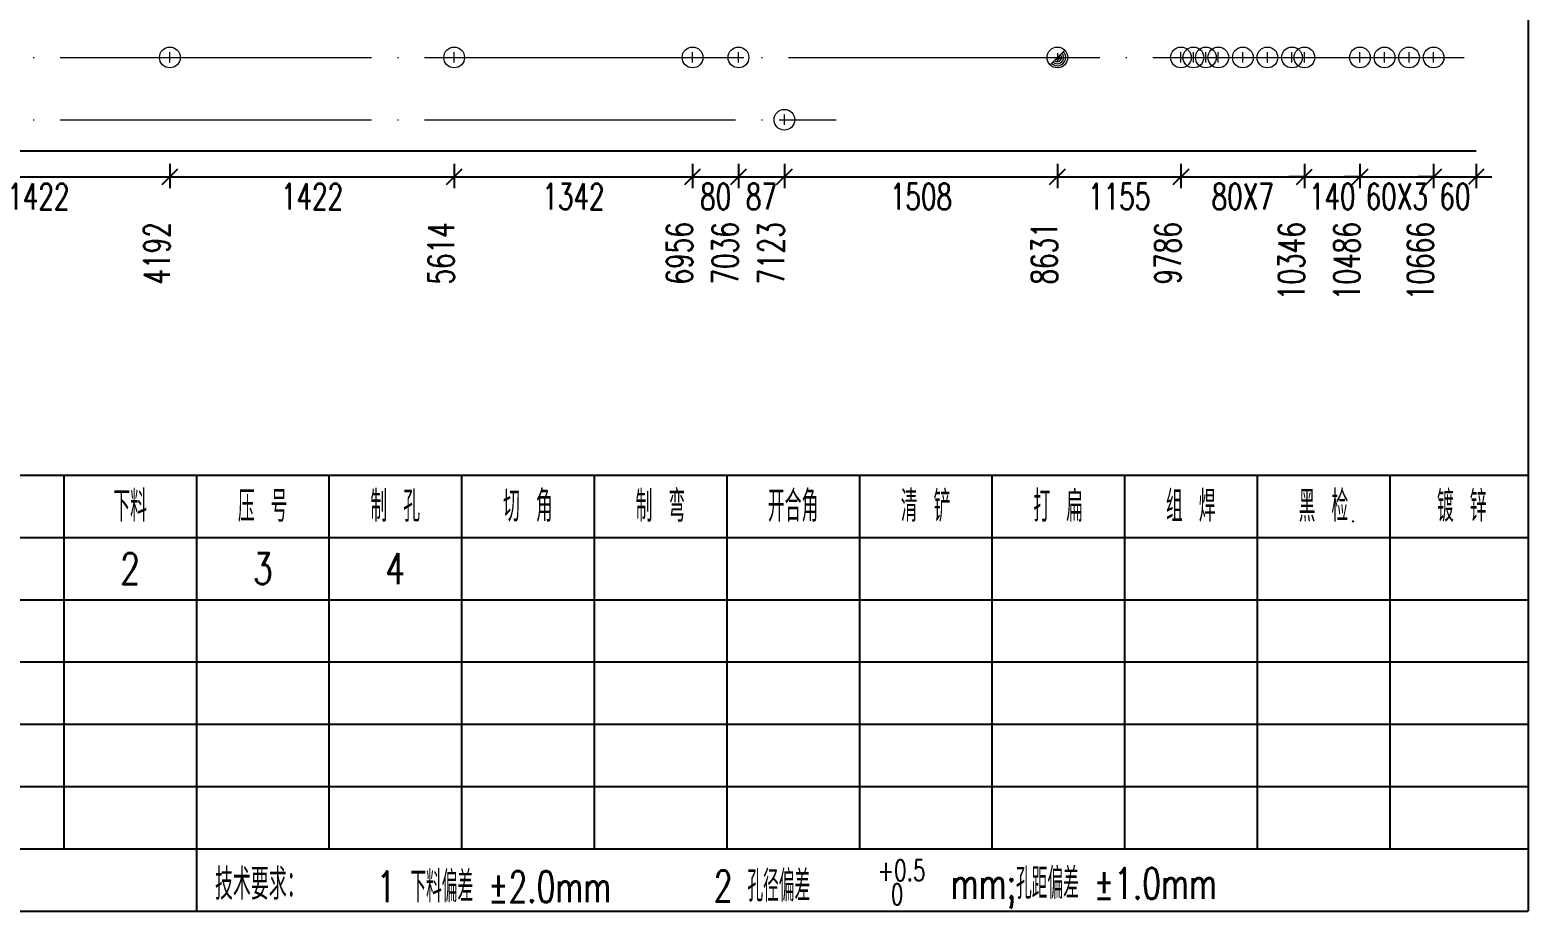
# Model space of a CAD drawing. Header units: millimetres. Extents: x 0 to 40475, y -464 to 165.
# Drawn here: x 105.6 to 250, y 0 to 84.9 of the extents above; entities that cross this region are included whole.
import ezdxf
from ezdxf.enums import TextEntityAlignment as Align

# ---------------------------------------------------------------- set-up
doc = ezdxf.new("R2010")
doc.units = ezdxf.units.MM
doc.header["$LTSCALE"] = 20
doc.header["$PDMODE"] = 1
doc.linetypes.add('DASHDOT2X', pattern=[1.75, 1.5, -0.125, 0, -0.125])
for name, color, linetype, lineweight in [('1', 7, 'Continuous', 25), ('11', 3, 'Continuous', 13), ('5', 1, 'Continuous', 13), ('7', 2, 'DASHDOT2X', 13)]:
    doc.layers.add(name, color=color, linetype=linetype, lineweight=lineweight)
doc.layers.add('OUTLINE', color=7, linetype='Continuous')
doc.styles.get("Standard").update_dxf_attribs({"font": 'simplex', "width": 0.7, "bigfont": 'gbhzfs.shx'})
doc.styles.add('TITLE_TEXT', font='simplex.shx', dxfattribs={"width": 0.75, "height": 3, "bigfont": 'gbhzfs.shx'})
doc.dimstyles.new('dimStyle4', dxfattribs={"dimtxt": 2.2, "dimasz": 1.5, "dimexe": 1.1, "dimexo": 0, "dimgap": 0.65, "dimtad": 2, "dimzin": 0, "dimdsep": 46, "dimtxsty": 'standard', "dimblk": 'OBLIQUE', "dimblk1": 'OBLIQUE', "dimblk2": 'OBLIQUE', "dimcen": 0.09, "dimadec": 0, "dimazin": 0, "dimtfac": 1, "dimtdec": 1, "dimtix": 1, "dimtmove": 2, "dimatfit": 3, "dimfxl": 0, "dimtolj": 1, "dimtzin": 0, "dimarcsym": 0})

# ---------------------------------------------------------------- blocks, each defined once
blk = doc.blocks.new('JgCard')
at = {"layer": 'OUTLINE'}
blk.add_hatch(color=256, dxfattribs=at).paths.add_polyline_path([(233.11, 37.55, 1), (233.15, 37.55, 1)])
for p, q in [((250, 165), (250, 0)), ((13.33, 42), (250, 42)), ((108.89, 42), (108.89, 6)), ((121.67, 42), (121.67, 0)), ((134.44, 42), (134.44, 6)), ((147.22, 42), (147.22, 6)), ((160, 42), (160, 6)), ((172.78, 42), (172.78, 6)), ((185.56, 42), (185.56, 6)), ((198.33, 42), (198.33, 6)), ((211.11, 42), (211.11, 6)), ((223.89, 42), (223.89, 6)), ((236.67, 42), (236.67, 6)), ((13.33, 36), (250, 36)), ((13.33, 36), (250, 36)), ((13.33, 36), (250, 36)), ((250, 36), (250, 0)), ((13.33, 30), (250, 30)), ((13.33, 24), (250, 24)), ((13.33, 18), (250, 18)), ((13.33, 12), (250, 12)), ((13.33, 6), (250, 6)), ((0, 0), (250, 0)), ((13.33, 0), (250, 0))]:
    blk.add_line(p, q)
blk.add_circle((233.13, 37.55), 0.0217, dxfattribs=at)
at = {"style": 'TITLE_TEXT'}
for s, height, width, p in [('技术要求：', 3, 0.8, (123.46, 1.09)), ('+0.5', 2.016, 0.7, (187.33, 2.91)), ('mm;孔距偏差 %%P1.0mm', 3, 0.7, (194.36, 1.16)), ('1 下料偏差 %%P2.0mm', 3, 0.7, (139.05, 0.84)), ('2 孔径偏差', 3, 0.7, (171.53, 0.91)), ('0', 2.02, 0.7, (188.59, 0.61))]:
    blk.add_text(s, height=height, dxfattribs=dict(at, width=width)).set_placement(p)
at = {"char_height": 3, "width": 12.7778, "attachment_point": 5, "style": 'TITLE_TEXT'}
for s, insert in [('下料', (115.28, 39)), ('压 号', (128.06, 39)), ('制 孔', (140.83, 39)), ('切 角', (153.61, 39)), ('制 弯', (166.39, 39)), ('开合角', (179.17, 39)), ('清 铲', (191.94, 39)), ('打 扁', (204.72, 39)), ('组 焊', (217.5, 39)), ('黑 检', (230.28, 39)), ('镀 锌', (243.61, 39)), ('2', (115.28, 33)), ('3', (128.06, 33)), ('4', (140.83, 33))]:
    blk.add_mtext(s, dxfattribs=dict(at, insert=insert))
blk = doc.blocks.new('M20')
for p, q in [((-0.5, 0), (0.5, 0)), ((0, -0.5), (0, 0.5))]:
    blk.add_line(p, q)
blk.add_circle((0, 0), 1)
blk = doc.blocks.new('M16')
for p, q in [((-0.71, -0.71), (0.71, 0.71)), ((-0.4, 0), (0.4, 0)), ((0, 0.4), (0, -0.4))]:
    blk.add_line(p, q)
blk.add_circle((0, 0), 1)
for radius in [0.8, 0.6, 0.4, 0.2]:
    blk.add_arc((0, 0), radius, 225, 45)
blk = doc.blocks.new('_Oblique')
at = {"color": 0, "linetype": 'ByBlock', "lineweight": -2}
blk.add_line((-0.5, -0.5), (0.5, 0.5), dxfattribs=at)
blk = doc.blocks.new('*D10')
at = {"layer": '11', "color": 0, "lineweight": -2}
for p, q in [((93.77, 72), (93.77, 69.65)), ((93.77, 70.75), (119.11, 70.75)), ((119.11, 72), (119.11, 69.65))]:
    blk.add_line(p, q, dxfattribs=at)
at = {"layer": 'Defpoints', "color": 0}
for p in [(93.77, 72), (119.11, 72), (119.11, 70.75)]:
    blk.add_point(p, dxfattribs=at)
at = {"layer": '11', "color": 0, "lineweight": -2, "xscale": 1.5, "yscale": 1.5, "zscale": 1.5, "rotation": 180}
blk.add_blockref('_Oblique', (93.77, 70.75), dxfattribs=at)
at = {"layer": '11', "color": 0, "lineweight": -2, "xscale": 1.5, "yscale": 1.5, "zscale": 1.5}
blk.add_blockref('_Oblique', (119.11, 70.75), dxfattribs=at)
at = {"layer": '11', "color": 0, "insert": (106.44, 68.85), "char_height": 2.5, "attachment_point": 5}
blk.add_mtext('\\A1;1422', dxfattribs=at)
blk = doc.blocks.new('*D11')
at = {"layer": '11', "color": 0, "lineweight": -2}
for p, q in [((119.11, 72), (119.11, 69.65)), ((119.11, 70.75), (146.51, 70.75)), ((146.51, 72), (146.51, 69.65))]:
    blk.add_line(p, q, dxfattribs=at)
at = {"layer": 'Defpoints', "color": 0}
for p in [(119.11, 72), (146.51, 72), (146.51, 70.75)]:
    blk.add_point(p, dxfattribs=at)
at = {"layer": '11', "color": 0, "lineweight": -2, "xscale": 1.5, "yscale": 1.5, "zscale": 1.5, "rotation": 180}
blk.add_blockref('_Oblique', (119.11, 70.75), dxfattribs=at)
at = {"layer": '11', "color": 0, "lineweight": -2, "xscale": 1.5, "yscale": 1.5, "zscale": 1.5}
blk.add_blockref('_Oblique', (146.51, 70.75), dxfattribs=at)
at = {"layer": '11', "color": 0, "insert": (132.81, 68.85), "char_height": 2.5, "attachment_point": 5}
blk.add_mtext('\\A1;1422', dxfattribs=at)
blk = doc.blocks.new('*D12')
at = {"layer": '11', "color": 0, "lineweight": -2}
for p, q in [((146.51, 72), (146.51, 69.65)), ((146.51, 70.75), (169.48, 70.75)), ((169.48, 72), (169.48, 69.65))]:
    blk.add_line(p, q, dxfattribs=at)
at = {"layer": 'Defpoints', "color": 0}
for p in [(146.51, 72), (169.48, 72), (169.48, 70.75)]:
    blk.add_point(p, dxfattribs=at)
at = {"layer": '11', "color": 0, "lineweight": -2, "xscale": 1.5, "yscale": 1.5, "zscale": 1.5, "rotation": 180}
blk.add_blockref('_Oblique', (146.51, 70.75), dxfattribs=at)
at = {"layer": '11', "color": 0, "lineweight": -2, "xscale": 1.5, "yscale": 1.5, "zscale": 1.5}
blk.add_blockref('_Oblique', (169.48, 70.75), dxfattribs=at)
at = {"layer": '11', "color": 0, "insert": (158, 68.85), "char_height": 2.5, "attachment_point": 5}
blk.add_mtext('\\A1;1342', dxfattribs=at)
blk = doc.blocks.new('*D13')
at = {"layer": '11', "color": 0, "lineweight": -2}
for p, q in [((169.48, 72), (169.48, 69.65)), ((169.48, 70.75), (173.91, 70.75)), ((173.91, 72), (173.91, 69.65))]:
    blk.add_line(p, q, dxfattribs=at)
at = {"layer": 'Defpoints', "color": 0}
for p in [(169.48, 72), (173.91, 72), (173.91, 70.75)]:
    blk.add_point(p, dxfattribs=at)
at = {"layer": '11', "color": 0, "lineweight": -2, "xscale": 1.5, "yscale": 1.5, "zscale": 1.5, "rotation": 180}
blk.add_blockref('_Oblique', (169.48, 70.75), dxfattribs=at)
at = {"layer": '11', "color": 0, "lineweight": -2, "xscale": 1.5, "yscale": 1.5, "zscale": 1.5}
blk.add_blockref('_Oblique', (173.91, 70.75), dxfattribs=at)
at = {"layer": '11', "color": 0, "insert": (171.7, 68.85), "char_height": 2.5, "attachment_point": 5}
blk.add_mtext('\\A1;80', dxfattribs=at)
blk = doc.blocks.new('*D14')
at = {"layer": '11', "color": 0, "lineweight": -2}
for p, q in [((173.91, 72), (173.91, 69.65)), ((173.91, 70.75), (178.33, 70.75)), ((178.33, 72), (178.33, 69.65))]:
    blk.add_line(p, q, dxfattribs=at)
at = {"layer": 'Defpoints', "color": 0}
for p in [(173.91, 72), (178.33, 72), (178.33, 70.75)]:
    blk.add_point(p, dxfattribs=at)
at = {"layer": '11', "color": 0, "lineweight": -2, "xscale": 1.5, "yscale": 1.5, "zscale": 1.5, "rotation": 180}
blk.add_blockref('_Oblique', (173.91, 70.75), dxfattribs=at)
at = {"layer": '11', "color": 0, "lineweight": -2, "xscale": 1.5, "yscale": 1.5, "zscale": 1.5}
blk.add_blockref('_Oblique', (178.33, 70.75), dxfattribs=at)
at = {"layer": '11', "color": 0, "insert": (176.12, 68.85), "char_height": 2.5, "attachment_point": 5}
blk.add_mtext('\\A1;87', dxfattribs=at)
blk = doc.blocks.new('*D15')
at = {"layer": '11', "color": 0, "lineweight": -2}
for p, q in [((178.33, 72), (178.33, 69.65)), ((178.33, 70.75), (204.64, 70.75)), ((204.64, 72), (204.64, 69.65))]:
    blk.add_line(p, q, dxfattribs=at)
at = {"layer": 'Defpoints', "color": 0}
for p in [(178.33, 72), (204.64, 72), (204.64, 70.75)]:
    blk.add_point(p, dxfattribs=at)
at = {"layer": '11', "color": 0, "lineweight": -2, "xscale": 1.5, "yscale": 1.5, "zscale": 1.5, "rotation": 180}
blk.add_blockref('_Oblique', (178.33, 70.75), dxfattribs=at)
at = {"layer": '11', "color": 0, "lineweight": -2, "xscale": 1.5, "yscale": 1.5, "zscale": 1.5}
blk.add_blockref('_Oblique', (204.64, 70.75), dxfattribs=at)
at = {"layer": '11', "color": 0, "insert": (191.49, 68.85), "char_height": 2.5, "attachment_point": 5}
blk.add_mtext('\\A1;1508', dxfattribs=at)
blk = doc.blocks.new('*D16')
at = {"layer": '11', "color": 0, "lineweight": -2}
for p, q in [((204.64, 72), (204.64, 69.65)), ((204.64, 70.75), (216.55, 70.75)), ((216.55, 72), (216.55, 69.65))]:
    blk.add_line(p, q, dxfattribs=at)
at = {"layer": 'Defpoints', "color": 0}
for p in [(204.64, 72), (216.55, 72), (216.55, 70.75)]:
    blk.add_point(p, dxfattribs=at)
at = {"layer": '11', "color": 0, "lineweight": -2, "xscale": 1.5, "yscale": 1.5, "zscale": 1.5, "rotation": 180}
blk.add_blockref('_Oblique', (204.64, 70.75), dxfattribs=at)
at = {"layer": '11', "color": 0, "lineweight": -2, "xscale": 1.5, "yscale": 1.5, "zscale": 1.5}
blk.add_blockref('_Oblique', (216.55, 70.75), dxfattribs=at)
at = {"layer": '11', "color": 0, "insert": (210.6, 68.85), "char_height": 2.5, "attachment_point": 5}
blk.add_mtext('\\A1;1155', dxfattribs=at)
blk = doc.blocks.new('*D17')
at = {"layer": '11', "color": 0, "lineweight": -2}
for p, q in [((216.55, 72), (216.55, 69.65)), ((216.55, 70.75), (228.45, 70.75)), ((228.45, 72), (228.45, 69.65))]:
    blk.add_line(p, q, dxfattribs=at)
at = {"layer": 'Defpoints', "color": 0}
for p in [(216.55, 72), (228.45, 72), (228.45, 70.75)]:
    blk.add_point(p, dxfattribs=at)
at = {"layer": '11', "color": 0, "lineweight": -2, "xscale": 1.5, "yscale": 1.5, "zscale": 1.5, "rotation": 180}
blk.add_blockref('_Oblique', (216.55, 70.75), dxfattribs=at)
at = {"layer": '11', "color": 0, "lineweight": -2, "xscale": 1.5, "yscale": 1.5, "zscale": 1.5}
blk.add_blockref('_Oblique', (228.45, 70.75), dxfattribs=at)
at = {"layer": '11', "color": 0, "insert": (222.5, 68.85), "char_height": 2.5, "attachment_point": 5}
blk.add_mtext('\\A1;80X7', dxfattribs=at)
blk = doc.blocks.new('*D18')
at = {"layer": '11', "color": 0, "lineweight": -2}
for p, q in [((228.45, 70.75), (226.95, 70.75)), ((228.45, 72), (228.45, 69.65)), ((228.45, 70.75), (233.8, 70.75)), ((233.8, 72), (233.8, 69.65)), ((233.8, 70.75), (235.3, 70.75))]:
    blk.add_line(p, q, dxfattribs=at)
at = {"layer": 'Defpoints', "color": 0}
for p in [(228.45, 72), (233.8, 72), (233.8, 70.75)]:
    blk.add_point(p, dxfattribs=at)
at = {"layer": '11', "color": 0, "lineweight": -2, "xscale": 1.5, "yscale": 1.5, "zscale": 1.5}
blk.add_blockref('_Oblique', (228.45, 70.75), dxfattribs=at)
at = {"layer": '11', "color": 0, "lineweight": -2, "xscale": 1.5, "yscale": 1.5, "zscale": 1.5, "rotation": 180}
blk.add_blockref('_Oblique', (233.8, 70.75), dxfattribs=at)
at = {"layer": '11', "color": 0, "insert": (231.125, 68.85), "char_height": 2.5, "attachment_point": 5}
blk.add_mtext('\\A1;140', dxfattribs=at)
blk = doc.blocks.new('*D19')
at = {"layer": '11', "color": 0, "lineweight": -2}
for p, q in [((233.8, 70.75), (232.3, 70.75)), ((233.8, 72), (233.8, 69.65)), ((233.8, 70.75), (240.9, 70.75)), ((240.9, 72), (240.9, 69.65)), ((240.9, 70.75), (242.4, 70.75))]:
    blk.add_line(p, q, dxfattribs=at)
at = {"layer": 'Defpoints', "color": 0}
for p in [(233.8, 72), (240.9, 72), (240.9, 70.75)]:
    blk.add_point(p, dxfattribs=at)
at = {"layer": '11', "color": 0, "lineweight": -2, "xscale": 1.5, "yscale": 1.5, "zscale": 1.5}
blk.add_blockref('_Oblique', (233.8, 70.75), dxfattribs=at)
at = {"layer": '11', "color": 0, "lineweight": -2, "xscale": 1.5, "yscale": 1.5, "zscale": 1.5, "rotation": 180}
blk.add_blockref('_Oblique', (240.9, 70.75), dxfattribs=at)
at = {"layer": '11', "color": 0, "insert": (237.35, 68.85), "char_height": 2.5, "attachment_point": 5}
blk.add_mtext('\\A1;60X3', dxfattribs=at)
blk = doc.blocks.new('*D20')
at = {"layer": '11', "color": 0, "lineweight": -2}
for p, q in [((240.9, 70.75), (239.4, 70.75)), ((240.9, 72), (240.9, 69.65)), ((240.9, 70.75), (245, 70.75)), ((245, 72), (245, 69.65)), ((245, 70.75), (246.5, 70.75))]:
    blk.add_line(p, q, dxfattribs=at)
at = {"layer": 'Defpoints', "color": 0}
for p in [(240.9, 72), (245, 72), (245, 70.75)]:
    blk.add_point(p, dxfattribs=at)
at = {"layer": '11', "color": 0, "lineweight": -2, "xscale": 1.5, "yscale": 1.5, "zscale": 1.5}
blk.add_blockref('_Oblique', (240.9, 70.75), dxfattribs=at)
at = {"layer": '11', "color": 0, "lineweight": -2, "xscale": 1.5, "yscale": 1.5, "zscale": 1.5, "rotation": 180}
blk.add_blockref('_Oblique', (245, 70.75), dxfattribs=at)
at = {"layer": '11', "color": 0, "insert": (242.95, 68.85), "char_height": 2.5, "attachment_point": 5}
blk.add_mtext('\\A1;60', dxfattribs=at)

msp = doc.modelspace()

# ---------------------------------------------------------------- linework, layer by layer
at = {"layer": '1'}
msp.add_line((38.333, 73.25), (245, 73.25), dxfattribs=at)
at = {"layer": '7'}
for p, q in [((38.333, 82.25), (245.9, 82.25)), ((38.333, 76.25), (183.333, 76.25))]:
    msp.add_line(p, q, dxfattribs=at)

# ---------------------------------------------------------------- block references
at = {"layer": '1'}
msp.add_blockref('JgCard', (0, 0), dxfattribs=at)
at = {"layer": '5'}
for name, p in [('M20', (119.108, 82.25)), ('M20', (146.508, 82.25)), ('M20', (169.482, 82.25)), ('M20', (173.908, 82.25)), ('M16', (204.641, 82.25)), ('M20', (216.55, 82.25)), ('M20', (217.75, 82.25)), ('M20', (218.95, 82.25)), ('M20', (220.15, 82.25)), ('M20', (222.517, 82.25)), ('M20', (224.883, 82.25)), ('M20', (227.25, 82.25)), ('M20', (228.45, 82.25)), ('M20', (233.8, 82.25)), ('M20', (236.167, 82.25)), ('M20', (238.533, 82.25)), ('M20', (240.9, 82.25)), ('M20', (178.333, 76.25))]:
    msp.add_blockref(name, p, dxfattribs=at)

# ---------------------------------------------------------------- texts
at = {"layer": '1', "width": 0.7}
for s, p in [('4192', (119.099, 66.375)), ('5614', (146.499, 66.375)), ('6956', (169.473, 66.375)), ('7036', (173.875, 66.375)), ('7123', (178.299, 66.375)), ('8631', (204.632, 66.375)), ('9786', (216.541, 66.375)), ('10346', (228.443, 66.375)), ('10486', (233.782, 66.375)), ('10666', (240.873, 66.375))]:
    msp.add_text(s, height=2.5, rotation=90, dxfattribs=at).set_placement(p, align=Align.RIGHT)

# ---------------------------------------------------------------- dimensions: what is measured, and where the dimension line sits
at = {"layer": '11'}
for base, p1, p2, text, picture, middle in [((119.108, 70.75), (93.766, 72), (119.108, 72), '1422', '*D10', (106.437, 68.85)), ((146.508, 70.75), (119.108, 72), (146.508, 72), '1422', '*D11', (132.808, 68.85)), ((169.482, 70.75), (146.508, 72), (169.482, 72), '1342', '*D12', (157.995, 68.85)), ((173.908, 70.75), (169.482, 72), (173.908, 72), '80', '*D13', (171.695, 68.85)), ((178.333, 70.75), (173.908, 72), (178.333, 72), '87', '*D14', (176.12, 68.85)), ((204.641, 70.75), (178.333, 72), (204.641, 72), '1508', '*D15', (191.487, 68.85)), ((216.55, 70.75), (204.641, 72), (216.55, 72), '1155', '*D16', (210.596, 68.85)), ((228.45, 70.75), (216.55, 72), (228.45, 72), '80X7', '*D17', (222.5, 68.85)), ((233.8, 70.75), (228.45, 72), (233.8, 72), '140', '*D18', (231.125, 68.85)), ((240.9, 70.75), (233.8, 72), (240.9, 72), '60X3', '*D19', (237.35, 68.85)), ((245, 70.75), (240.9, 72), (245, 72), '60', '*D20', (242.95, 68.85))]:
    dim = msp.add_linear_dim(base=base, p1=p1, p2=p2, text=text, dimstyle='dimStyle4', override={"dimtxt": 2.5}, dxfattribs=at)
    dim.commit()
    dim.dimension.update_dxf_attribs({"geometry": picture, "text_midpoint": middle})

doc.saveas('drawing.dxf')
